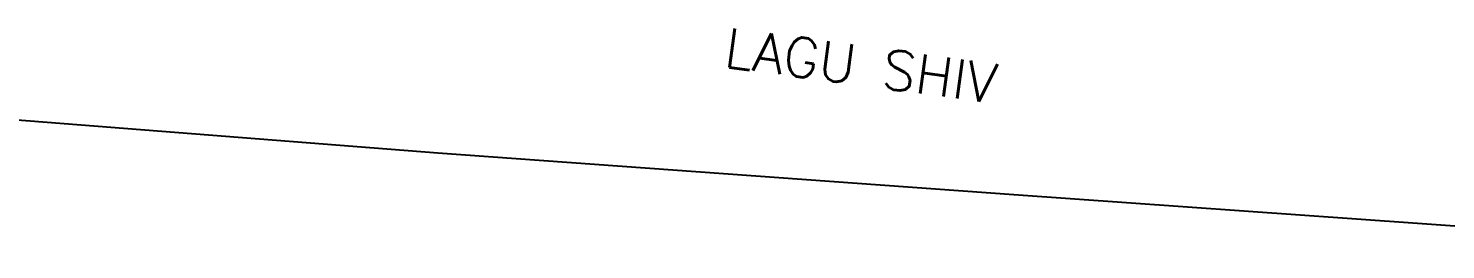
# Model space of a CAD drawing. Header units: metres. Extents: x 278019 to 279725, y 2060107 to 2061292.
# Drawn here: x 278741.8 to 279201.9, y 2061220 to 2061291.8 of the extents above; entities that cross this region are included whole.
import ezdxf

# ---------------------------------------------------------------- set-up
doc = ezdxf.new("R2010")
doc.units = ezdxf.units.M
doc.layers.add('TEXT_MAPOUT', color=7, linetype='Continuous')
doc.layers.add('V_BOUND_LINE', color=7, linetype='Continuous')
doc.styles.get("Standard").update_dxf_attribs({"font": 'simplex.shx'})

msp = doc.modelspace()

# ---------------------------------------------------------------- linework, layer by layer
at = {"layer": 'V_BOUND_LINE'}
for p, q in [((278874.77, 2061251.32), (278625.3, 2061270.99)), ((279061.73, 2061237.77), (278874.77, 2061251.32)), ((279192.8, 2061228.48), (279061.73, 2061237.77)), ((279314.89, 2061220.01), (279192.8, 2061228.48))]:
    msp.add_line(p, q, dxfattribs=at)

# ---------------------------------------------------------------- texts
at = {"layer": 'TEXT_MAPOUT'}
msp.add_text('LAGU SHIV', height=12.79, rotation=352.2372, dxfattribs=at).set_placement((278967.25, 2061279.47))

doc.saveas('drawing.dxf')
